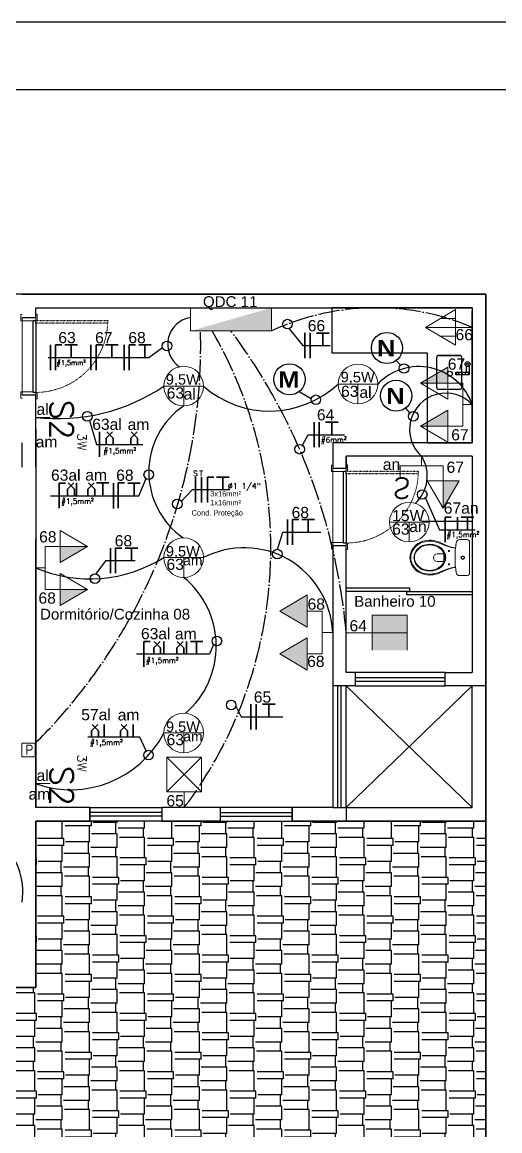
# Model space of a CAD drawing. Header units: millimetres. Extents: x 32721 to 70403, y 1490 to 13922.
# Drawn here: x 36650 to 37181, y 4714 to 5945 of the extents above; entities that cross this region are included whole.
import ezdxf
from ezdxf.enums import TextEntityAlignment as Align

# ---------------------------------------------------------------- set-up
doc = ezdxf.new("R2010")
doc.units = ezdxf.units.MM
for name, pattern in [('ACAD_ISO03W100', [30, 12, -18]), ('ACAD_ISO04W100', [30, 24, -3, 0, -3]), ('DASHDOT', [1, 0.5, -0.25, 0, -0.25])]:
    doc.linetypes.add(name, pattern=pattern)
for name, color, linetype in [('005', 9, 'Continuous'), ('08', 8, 'Continuous'), ('COMODOS', 50, 'Continuous'), ('EJEL25170TP', 1, 'DASHDOT'), ('VIEWPORT', 10, 'Continuous')]:
    doc.layers.add(name, color=color, linetype=linetype)
for name, color, linetype, lineweight in [('A-DOOR', 9, 'Continuous', 9), ('EJEL05130C', 130, 'Continuous', 30), ('EJEL0550C', 50, 'Continuous', 35), ('EJEL0580C', 80, 'Continuous', 9), ('EJEL09210C', 210, 'Continuous', 9), ('EJEL25170C', 170, 'Continuous', 25), ('EJEL3040C', 40, 'Continuous', 9), ('EJELFORMATO', 170, 'Continuous', 25), ('P-SANR-FIXT', 9, 'Continuous', 18)]:
    doc.layers.add(name, color=color, linetype=linetype, lineweight=lineweight)
doc.styles.add('COTAS', font='arial.ttf', dxfattribs={"height": 12})
doc.styles.add('M_abG50', font='', dxfattribs={"width": 1.1, "height": 0.13})
doc.styles.add('PADRÃO', font='', dxfattribs={"height": 0.2})
doc.styles.add('ROMANS', font='romans.shx')
doc.styles.add('ROMANSI', font='RomanS')
doc.styles.add('SR60', font='simplex', dxfattribs={"height": 0.15})
doc.styles.add('SR80', font='SIMPLEX', dxfattribs={"height": 0.1})
doc.styles.get('M_abG50').set_extended_font_data('Arial Black')
doc.styles.get('PADRÃO').set_extended_font_data('AvantGarde Bk BT')

# ---------------------------------------------------------------- blocks, each defined once
blk = doc.blocks.new('Bacia Sanitária - Caixa Acoplada-736075-Planta Baixa Térreo')
at = {"layer": 'P-SANR-FIXT'}
for p, q in [((-46, 446), (-18, 382)), ((-18, 382), (-46, 446)), ((-4, 360), (-42, 462)), ((82, 468), (82, 396)), ((82, 396), (82, 392)), ((168, 396), (168, 468)), ((168, 392), (168, 396)), ((292, 462), (254, 360)), ((268, 382), (296, 447)), ((268, 382), (296, 445)), ((-75, 215), (-75, 139)), ((-75, 215), (-75, 139)), ((325, 139), (325, 215)), ((325, 139), (325, 215)), ((-45, 110), (295, 110)), ((-45, 110), (295, 110))]:
    blk.add_line(p, q, dxfattribs=at)
for centre, radius, start, end in [((142, 569), 207, 119.8934, 162.9037), ((142, 569), 207, 119.8934, 162.9037), ((142, 569), 197, 117.6683, 162.9037), ((125, 599), 173, 89.9999, 119.8345), ((125, 599), 173, 89.9999, 119.8345), ((125, 599), 163, 89.9999, 117.1336), ((125, 599), 173, 60.1403, 90.0001), ((125, 599), 173, 60.1403, 90.0001), ((125, 599), 163, 62.8643, 90.0001), ((108, 569), 197, 17.096, 62.33), ((108, 569), 207, 17.0964, 60.0857), ((108, 569), 207, 17.0964, 60.0857), ((199, 551), 267, 162.9037, 203.3677), ((199, 551), 267, 162.9037, 203.4156), ((199, 551), 257, 162.9037, 200.3748), ((199, 551), 222, 162.9038, 204.386), ((181, 555), 197, 159.8293, 214.7002), ((142, 569), 163, 120.1119, 162.9038), ((142, 569), 157, 120.1036, 159.8293), ((125, 599), 128, 89.9999, 120.0915), ((125, 599), 122, 89.9999, 120.0799), ((125, 599), 128, 60.0615, 90.0001), ((125, 599), 122, 60.1319, 90.0001), ((108, 569), 157, 20.1697, 60.0616), ((108, 569), 163, 17.0964, 60.0087), ((69, 555), 197, 325.2993, 20.1697), ((51, 551), 222, 335.6141, 17.0964), ((51, 551), 257, 339.6252, 17.096), ((51, 551), 267, 336.5877, 17.0964), ((51, 551), 267, 336.5877, 17.0964), ((125, 468), 42.6, 90, 180), ((125, 468), 42.6, 0.2707, 90.0001), ((-471, 187), 494, 9.1619, 23.2779), ((-471, 187), 494, 9.1619, 23.2779), ((132, 521), 148, 204.386, 254.5002), ((132, 521), 138, 214.7002, 254.4981), ((125, 987), 592, 265.8745, 270), ((125, 497), 123, 254.5002, 270), ((125, 497), 113, 254.4981, 270.0003), ((125, 987), 592, 270, 274.1255), ((125, 497), 113, 270, 285.5011), ((125, 497), 123, 269.9999, 285.5003), ((118, 521), 138, 285.5011, 291.2111), ((118, 521), 148, 285.5003, 335.6141), ((118, 521), 138, 291.2111, 325.2993), ((721, 187), 494, 156.7225, 170.8381), ((721, 187), 494, 156.7225, 170.8381), ((-32, 215), 43.2, 99.0149, 179.4935), ((-32, 215), 43.2, 99.0149, 179.4935), ((125, -711), 982, 89.9988, 99.5752), ((125, -711), 982, 96.3826, 99.5752), ((-471, 187), 499, 9.1306, 20.3751), ((51, 338), 6.91, 90, 270), ((51, 338), 6.91, 270, 90), ((125, -711), 982, 80.4248, 90.0012), ((199, 338), 6.91, 90, 270), ((199, 338), 6.91, 270, 90), ((721, 187), 499, 159.6251, 170.8694), ((125, -711), 982, 80.4248, 83.6174), ((282, 215), 43.2, 0.4859, 80.9851), ((282, 215), 43.2, 0.4859, 80.9851), ((-46, 139), 29.3, 180.6996, 271.3234), ((-46, 139), 29.3, 180.6996, 271.3234), ((125, 185), 20.2, 90, 270), ((125, 185), 15.3, 90, 270), ((125, 185), 15.3, 267.6108, 90), ((125, 185), 20.2, 270, 90), ((296, 139), 29.3, 268.6766, 359.3223), ((296, 139), 29.3, 268.6766, 359.3223)]:
    blk.add_arc(centre, radius, start, end, dxfattribs=at)
blk = doc.blocks.new('Porta de madeira - 80x240cm 2-909150-Planta Baixa Térreo')
at = {"layer": 'A-DOOR', "lineweight": 18}
for p, q in [((-520, 122), (-520, 107)), ((-450, 122), (-520, 122)), ((-485, 107), (-450, 107)), ((-450, 107), (-485, 107)), ((-450, 107), (-450, 122)), ((-450, -13), (-450, 107)), ((340, 107), (-450, 107)), ((410, 122), (340, 122)), ((340, 122), (340, 107)), ((340, 107), (375, 107)), ((375, 107), (340, 107)), ((340, 107), (340, -13)), ((410, 107), (410, 122)), ((-525, -43), (-525, -58)), ((-525, -58), (-455, -58)), ((-455, -43), (-485, -43)), ((-485, -43), (-455, -43)), ((-455, -43), (-455, -13)), ((-455, -13), (-450, -13)), ((340, -13), (345, -13)), ((345, -13), (345, -43)), ((375, -43), (345, -43)), ((345, -43), (345, -58)), ((345, -43), (375, -43)), ((345, -58), (415, -58)), ((415, -58), (415, -43))]:
    blk.add_line(p, q, dxfattribs=at)
at = {"layer": 'A-DOOR', "lineweight": 25}
for p, q in [((345, -13), (-455, -13)), ((-455, -13), (-455, -43)), ((-425, -43), (-455, -43)), ((-425, -43), (345, -43)), ((345, -43), (345, -13))]:
    blk.add_line(p, q, dxfattribs=at)
at = {"layer": 'A-DOOR', "linetype": 'ACAD_ISO03W100', "lineweight": 25, "ltscale": 0.1}
for p, q in [((-455, -43), (-455, -843)), ((-425, -843), (-425, -43)), ((-455, -843), (-425, -843))]:
    blk.add_line(p, q, dxfattribs=at)
at = {"layer": 'A-DOOR', "linetype": 'ACAD_ISO03W100', "lineweight": 18, "ltscale": 0.1}
blk.add_arc((-455, -43), 800, 272.1491, 0, dxfattribs=at)
blk = doc.blocks.new('A$C4F674D86')
at = {"layer": 'EJEL0580C'}
for p, q in [((16.16, 0), (-16.16, 0)), ((16.16, 0), (-16.16, 0)), ((0, 0), (0, -16.16)), ((0, -16.16), (0, 0)), ((0, 0), (16.16, 0)), ((0, 0), (0, -16.16)), ((0, -16.16), (0, 0)), ((0, 0), (16.16, 0))]:
    blk.add_line(p, q, dxfattribs=at)
blk.add_circle((0, 0), 16.16, dxfattribs=at)
blk.add_circle((0, 0), 16.16, dxfattribs=at)
blk = doc.blocks.new('tomada e int')
at = {"layer": 'EJEL0580C'}
h = blk.add_hatch(color=256, dxfattribs=at)
h.dxf.hatch_style = 1
h.paths.add_polyline_path([(2009.6, 3072.4), (2009.6, 3090.2), (1979.4, 3072.4)])
for p, q in [((1979.4, 3072.4), (2009.6, 3090.2)), ((2009.6, 3054.5), (2009.6, 3090.2)), ((2009.6, 3054.5), (1979.4, 3072.4)), ((2009.6, 3072.4), (1979.4, 3072.4)), ((2009.6, 3072.4), (2026.4, 3072.4)), ((2009.6, 3072.4), (2009.6, 3054.5)), ((2026.4, 3024.7), (2026.4, 3072.4)), ((2026.4, 3072.4), (2026.4, 3048.5)), ((2026.4, 3048.5), (2036.8, 3048.5)), ((2012.4, 3024.7), (2026.4, 3024.7))]:
    blk.add_line(p, q, dxfattribs=at)
at = {"layer": 'EJEL0580C', "style": 'SR80'}
blk.add_text('S', height=22.3, rotation=90, dxfattribs=at).set_placement((2012.4, 3016.9))
blk = doc.blocks.new('A$C3D7A1D48')
at = {"layer": 'EJEL0580C'}
blk.add_line((6.6, 0), (-6.6, 0), dxfattribs=at)
at = {"layer": 'EJEL0580C', "style": 'SR80'}
blk.add_text('S2', height=21.16, rotation=270, dxfattribs=at).set_placement((6.6, 16.1))
blk = doc.blocks.new('s2 3w')
at = {"layer": 'EJEL0580C', "xscale": 1.21732736314486, "yscale": 1.21732736314486, "zscale": 1.21732736314486}
blk.add_blockref('A$C3D7A1D48', (2289.9, 2240.1), dxfattribs=at)
at = {"layer": 'EJEL0580C', "style": 'SR60'}
blk.add_text('3W', height=10.3, rotation=270, dxfattribs=at).set_placement((2328.2, 2222.6))
blk = doc.blocks.new('A$C51C8040F')
at = {"layer": 'EJEL0580C'}
h = blk.add_hatch(color=256, dxfattribs=at)
h.dxf.hatch_style = 1
h.paths.add_polyline_path([(0, -16.9), (28.7, 0), (0, 16.9)])
for p, q in [((0, 0), (0, 16.9)), ((0, 16.9), (0, -16.9)), ((0, 16.9), (28.7, 0)), ((0, 0), (-15.9, 0)), ((28.7, 0), (0, -16.9))]:
    blk.add_line(p, q, dxfattribs=at)
blk = doc.blocks.new('tv 2 altas')
at = {"layer": 'EJEL0580C'}
for p, q in [((-37.6, 2842.2), (10, 2842.2)), ((10, 2842.2), (-13.8, 2842.2)), ((-13.8, 2842.2), (-13.8, 2830.6))]:
    blk.add_line(p, q, dxfattribs=at)
at = {"layer": 'EJEL0580C', "xscale": 1.059979705887933, "yscale": 1.059979705887933, "zscale": 1.059979705887933, "rotation": 90}
for p in [(-37.6, 2859), (10, 2859)]:
    blk.add_blockref('A$C51C8040F', p, dxfattribs=at)
blk = doc.blocks.new('tomada dupla media 01')
at = {"layer": 'EJEL0580C'}
h = blk.add_hatch(color=256, dxfattribs=at)
h.dxf.hatch_style = 1
h.paths.add_polyline_path([(1921.4, 2677.1), (1903.5, 2677.1), (1921.4, 2646.8)])
h = blk.add_hatch(color=256, dxfattribs=at)
h.dxf.hatch_style = 1
h.paths.add_polyline_path([(1969.1, 2677.1), (1951.2, 2677.1), (1969.1, 2646.8)])
for p, q in [((1945.2, 2693.8), (1945.2, 2704.2)), ((1969.1, 2693.8), (1921.4, 2693.8)), ((1921.4, 2693.8), (1945.2, 2693.8)), ((1921.4, 2677.1), (1921.4, 2693.8)), ((1969.1, 2677.1), (1969.1, 2693.8)), ((1939.2, 2677.1), (1903.5, 2677.1)), ((1921.4, 2646.8), (1903.5, 2677.1)), ((1921.4, 2677.1), (1939.2, 2677.1)), ((1939.2, 2677.1), (1921.4, 2646.8)), ((1921.4, 2677.1), (1921.4, 2646.8)), ((1986.9, 2677.1), (1951.2, 2677.1)), ((1969.1, 2646.8), (1951.2, 2677.1)), ((1969.1, 2677.1), (1986.9, 2677.1)), ((1986.9, 2677.1), (1969.1, 2646.8)), ((1969.1, 2677.1), (1969.1, 2646.8))]:
    blk.add_line(p, q, dxfattribs=at)
blk = doc.blocks.new('A$C1FA829F1')
at = {"layer": 'EJEL0580C'}
for p, q in [((0, 0), (0, 16.9)), ((0, 16.9), (0, -16.9)), ((0, 16.9), (28.7, 0)), ((0, 0), (-15.9, 0)), ((0, 8.5), (14.3, 8.5)), ((28.7, 0), (0, -16.9)), ((0, 0), (28.7, 0)), ((0, -8.5), (14.3, -8.5))]:
    blk.add_line(p, q, dxfattribs=at)
blk = doc.blocks.new('A$C0AE3526C')
at = {"layer": 'EJEL0580C'}
h = blk.add_hatch(color=256, dxfattribs=at)
h.dxf.hatch_style = 1
h.paths.add_polyline_path([(47.6, 15.9), (15.9, 15.9), (15.9, -15.9), (47.6, -15.9)])
h = blk.add_hatch(color=256, dxfattribs=at)
h.dxf.hatch_style = 1
h.paths.add_polyline_path([(47.6, -15.9), (47.6, 0), (15.9, 0), (15.9, -15.9)])
for p, q in [((15.9, 15.9), (47.6, 15.9)), ((15.9, -15.9), (15.9, 15.9)), ((15.9, -15.9), (15.9, 15.9)), ((47.6, -15.9), (47.6, 15.9)), ((47.6, -15.9), (47.6, 15.9)), ((-7.9, 0), (47.6, 0)), ((0, 0), (47.6, 0))]:
    blk.add_line(p, q, dxfattribs=at)
blk = doc.blocks.new('A$C15267267')
at = {"layer": 'EJEL0580C'}
for p, q in [((-37, -21.2), (-37, 0)), ((37, 0), (-37, 0)), ((37, -21.2), (37, 0)), ((37, -21.2), (-37, -21.2))]:
    blk.add_line(p, q, dxfattribs=at)
blk.add_solid([(37, 0), (37, -21.2), (-37, -21.2)], dxfattribs=at)
blk = doc.blocks.new('A$C45B0798E')
at = {"layer": 'EJEL0580C'}
for p, q in [((-15.9, -15.9), (-15.9, 15.9)), ((-15.9, 15.9), (15.9, 15.9)), ((15.9, -15.9), (15.9, 15.9)), ((-26.9, 0), (-30.2, 0)), ((-15.9, 0), (-26.9, 0)), ((-15.9, -15.9), (15.9, -15.9))]:
    blk.add_line(p, q, dxfattribs=at)
at = {"layer": 'EJEL0580C', "ltscale": 0.015}
for p, q in [((-15.9, -15.9), (15.9, 15.9)), ((-15.9, 15.9), (15.9, -15.9))]:
    blk.add_line(p, q, dxfattribs=at)
blk = doc.blocks.new('A$C71E37391')
at = {"layer": 'EJEL0550C', "ltscale": 0.015}
for p, q in [((7, 14), (-7, 14)), ((0, 0), (0, 14))]:
    blk.add_line(p, q, dxfattribs=at)
blk = doc.blocks.new('A$C1116134A')
at = {"layer": 'EJEL0550C', "ltscale": 0.015}
for p, q in [((0, -14), (0, 14)), ((0, 14), (7, 14))]:
    blk.add_line(p, q, dxfattribs=at)
blk = doc.blocks.new('A$C33D512FD')
at = {"layer": 'EJEL0550C', "ltscale": 0.015}
for p, q in [((-3.8, 7), (3.3, 14)), ((3.8, 7), (-3.3, 14)), ((-3.8, 0), (-3.8, 7)), ((3.8, 0), (3.8, 7))]:
    blk.add_line(p, q, dxfattribs=at)
blk = doc.blocks.new('A$C4247474B')
at = {"layer": 'EJEL0580C'}
for p, q in [((0, 0), (31.7, 0)), ((0, 0), (0, -31.7)), ((31.7, 0), (31.7, -31.7)), ((0, -31.7), (31.7, -31.7))]:
    blk.add_line(p, q, dxfattribs=at)
at = {"layer": 'EJEL0580C', "style": 'SR80'}
blk.add_text('P', height=21.2, rotation=270, dxfattribs=at).set_placement((5.5, -8.3))

msp = doc.modelspace()

# ---------------------------------------------------------------- hatches: boundary and pattern name
at = {"layer": '08'}
h = msp.add_hatch(dxfattribs=at)
h.set_pattern_fill('AR-RSHKE', color=256, scale=0.1, angle=90)
h.set_pattern_definition([(90, (-84493.578, -81460.934), (-30.48, 64.77), [15.24, -12.7, 17.78, -7.62, 22.86, -10.16]), (90, (-84494.848, -81445.694), (-30.48, 64.77), [12.7, -48.26, 10.16, -15.24]), (90, (-84491.673, -81415.214), (-30.48, 64.77), [7.62, -78.74]), (180, (-84493.578, -81460.934), (-30.48, -21.59), [29.21, -92.71]), (180, (-84493.578, -81445.694), (-30.48, -21.59), [28.575, -93.345]), (180, (-84493.578, -81432.994), (-30.48, -21.59), [26.67, -95.25]), (180, (-84491.673, -81415.214), (-30.48, -21.59), [29.21, -92.71]), (180, (-84491.673, -81407.594), (-30.48, -21.59), [29.21, -92.71]), (180, (-84493.578, -81384.734), (-30.48, -21.59), [27.94, -93.98])])
h.paths.add_polyline_path([(37165.5, 5058.2), (37165.5, 4688.2), (36650.5, 4688.2), (36650.5, 4673.2), (36545.5, 4673.2), (36545.5, 4873.2), (36665.5, 4873.2), (36665.5, 5058.2), (37010.5, 5058.2)])

# ---------------------------------------------------------------- linework, layer by layer
at = {"layer": '005'}
for p, q in [((37110.9, 5573.1), (37110.9, 5539.8)), ((37110.9, 5573.1), (37110.9, 5539.8)), ((37136.7, 5575.3), (37113.1, 5575.3)), ((37113.1, 5575.3), (37136.7, 5575.3)), ((37136.7, 5575.3), (37113.1, 5575.3)), ((37113.1, 5575.3), (37136.7, 5575.3)), ((37138.9, 5556.6), (37138.9, 5573.1)), ((37138.9, 5556.6), (37138.9, 5573.1)), ((37132.2, 5556.6), (37146.9, 5556.6)), ((37132.2, 5553.7), (37132.2, 5556.6)), ((37132.2, 5556.6), (37146.9, 5556.6)), ((37132.2, 5553.7), (37132.2, 5556.6)), ((37146.9, 5553.7), (37132.2, 5553.7)), ((37146.9, 5553.7), (37132.2, 5553.7)), ((37133.3, 5553.7), (37133.3, 5556.6)), ((37133.3, 5553.7), (37133.3, 5556.6)), ((37135.4, 5553.7), (37135.4, 5556.6)), ((37135.4, 5553.7), (37135.4, 5556.6)), ((37138.7, 5553.7), (37138.7, 5556.6)), ((37138.7, 5553.7), (37138.7, 5556.6)), ((37138.9, 5539.8), (37138.9, 5553.7)), ((37138.9, 5539.8), (37138.9, 5553.7)), ((37139.4, 5556.6), (37139.4, 5553.7)), ((37139.4, 5556.6), (37139.4, 5553.7)), ((37142.7, 5556.6), (37142.7, 5553.7)), ((37142.7, 5556.6), (37142.7, 5553.7)), ((37143.6, 5563.3), (37143.6, 5556.6)), ((37145.8, 5556.6), (37145.8, 5553.7)), ((37146.9, 5563.3), (37146.9, 5553.7)), ((37113.1, 5537.7), (37136.7, 5537.7)), ((37113.1, 5537.7), (37136.7, 5537.7)), ((37094.2, 5391.3), (37150.5, 5391.3))]:
    msp.add_line(p, q, dxfattribs=at)
at = {"layer": '005', "color": 251}
msp.add_line((37150.5, 5208.2), (37010.5, 5073.2), dxfattribs=at)
at = {"layer": '005'}
msp.add_lwpolyline([(37150.5, 5628.2), (36994.3, 5628.2), (36994.3, 5578.2), (37100.5, 5578.2), (37100.5, 5478.2), (37150.5, 5478.2), (37150.5, 5624.4)], dxfattribs=at)
for points in [[(37010.5, 5313.2), (37010.5, 5317.1), (37080.7, 5317.1), (37080.7, 5313.2)], [(37150.5, 5313.2), (37150.5, 5309.4), (37077.8, 5309.4), (37077.8, 5313.2)]]:
    msp.add_lwpolyline(points, close=True, dxfattribs=at)
for centre, radius in [((37145.2, 5565.6), 2.79), ((37145.2, 5565.6), 2.79), ((37145.2, 5565.6), 1.17), ((37125.6, 5554.9), 2.79), ((37125.6, 5554.9), 2.79)]:
    msp.add_circle(centre, radius, dxfattribs=at)
for centre, start, end in [((37113.1, 5573.1), 90, 180), ((37113.1, 5573.1), 90, 180), ((37136.7, 5573.1), 0, 90), ((37136.7, 5573.1), 0, 90), ((37113.1, 5539.8), 180, 270), ((37113.1, 5539.8), 180, 270), ((37136.7, 5539.8), 270, 0), ((37136.7, 5539.8), 270, 0)]:
    msp.add_arc(centre, 2.16, start, end, dxfattribs=at)
at = {"layer": '08'}
for p, q in [((36650.5, 5643.2), (37165.5, 5643.2)), ((37165.5, 5643.2), (37165.5, 5208.2)), ((36665.5, 5617.2), (36665.5, 5628.2)), ((36665.5, 5628.2), (37150.5, 5628.2)), ((37150.5, 5628.2), (37150.5, 5478.2)), ((37110.9, 5573.1), (37110.9, 5539.8)), ((37110.9, 5573.1), (37110.9, 5539.8)), ((37136.7, 5575.3), (37113.1, 5575.3)), ((37113.1, 5575.3), (37136.7, 5575.3)), ((37136.7, 5575.3), (37113.1, 5575.3)), ((37113.1, 5575.3), (37136.7, 5575.3)), ((37138.9, 5556.6), (37138.9, 5573.1)), ((37138.9, 5556.6), (37138.9, 5573.1)), ((37132.2, 5556.6), (37146.9, 5556.6)), ((37132.2, 5553.7), (37132.2, 5556.6)), ((37132.2, 5556.6), (37146.9, 5556.6)), ((37132.2, 5553.7), (37132.2, 5556.6)), ((37146.9, 5553.7), (37132.2, 5553.7)), ((37146.9, 5553.7), (37132.2, 5553.7)), ((37133.3, 5553.7), (37133.3, 5556.6)), ((37133.3, 5553.7), (37133.3, 5556.6)), ((37135.4, 5553.7), (37135.4, 5556.6)), ((37135.4, 5553.7), (37135.4, 5556.6)), ((37138.7, 5553.7), (37138.7, 5556.6)), ((37138.7, 5553.7), (37138.7, 5556.6)), ((37138.9, 5539.8), (37138.9, 5553.7)), ((37138.9, 5539.8), (37138.9, 5553.7)), ((37139.4, 5556.6), (37139.4, 5553.7)), ((37139.4, 5556.6), (37139.4, 5553.7)), ((37142.7, 5556.6), (37142.7, 5553.7)), ((37142.7, 5556.6), (37142.7, 5553.7)), ((37143.6, 5563.3), (37143.6, 5556.6)), ((37145.8, 5556.6), (37145.8, 5553.7)), ((37146.9, 5563.3), (37146.9, 5553.7)), ((36665.5, 5451.2), (36665.5, 5531.2)), ((37113.1, 5537.7), (37136.7, 5537.7)), ((37113.1, 5537.7), (37136.7, 5537.7)), ((36665.5, 5493.2), (36665.5, 5073.2)), ((36650.5, 5451.2), (36650.5, 5478.2)), ((37150.5, 5478.2), (36995.5, 5478.2)), ((36995.5, 5478.2), (36995.5, 5449.9)), ((36995.5, 5478.2), (36995.5, 5449.9)), ((37010.5, 5463.2), (37010.5, 5449.9)), ((37010.5, 5449.9), (37010.5, 5463.2)), ((37150.5, 5463.2), (37010.5, 5463.2)), ((37150.5, 5463.2), (37150.5, 5223.2)), ((36665.5, 5073.2), (36665.5, 5371.2)), ((36995.5, 5363.9), (36995.5, 5208.2)), ((37010.5, 5223.2), (37010.5, 5363.9)), ((37020.5, 5223.2), (37010.5, 5223.2)), ((37020.5, 5223.2), (37020.5, 5208.2)), ((37120.5, 5223.2), (37020.5, 5223.2)), ((37120.5, 5223.2), (37150.5, 5223.2)), ((37120.5, 5208.2), (37120.5, 5223.2)), ((37020.5, 5208.2), (36995.5, 5208.2)), ((36995.5, 5208.2), (36995.5, 5073.2)), ((37010.5, 5073.2), (37010.5, 5208.2)), ((37010.5, 5208.2), (37150.5, 5073.2)), ((37020.5, 5208.2), (37120.5, 5208.2)), ((37165.5, 5208.2), (37120.5, 5208.2)), ((37150.5, 5073.2), (37150.5, 5208.2)), ((37165.5, 5208.2), (37165.5, 5058.2)), ((36725.5, 5073.2), (36665.5, 5073.2)), ((36725.5, 5073.2), (36725.5, 5058.2)), ((36725.5, 5058.2), (36725.5, 5073.2)), ((36725.5, 5073.2), (36805.5, 5073.2)), ((36870.5, 5073.2), (36805.5, 5073.2)), ((36870.5, 5073.2), (36805.5, 5073.2)), ((36805.5, 5073.2), (36805.5, 5058.2)), ((36870.5, 5073.2), (36870.5, 5058.2)), ((36950.5, 5073.2), (36870.5, 5073.2)), ((36995.5, 5073.2), (36950.5, 5073.2)), ((36950.5, 5073.2), (36950.5, 5058.2)), ((36950.5, 5058.2), (36950.5, 5073.2)), ((36995.5, 5073.2), (37010.5, 5073.2)), ((37010.5, 5073.2), (37010.5, 5058.2)), ((37010.5, 5073.2), (37150.5, 5073.2)), ((36725.5, 5058.2), (36665.5, 5058.2)), ((36665.5, 5058.2), (36665.5, 4873.2)), ((36805.5, 5058.2), (36725.5, 5058.2)), ((36870.5, 5058.2), (36805.5, 5058.2)), ((36870.5, 5058.2), (36805.5, 5058.2)), ((36870.5, 5058.2), (36950.5, 5058.2)), ((37010.5, 5058.2), (36950.5, 5058.2)), ((37165.5, 5058.2), (37010.5, 5058.2)), ((36665.5, 4873.2), (36465.6, 4873.2))]:
    msp.add_line(p, q, dxfattribs=at)
at = {"layer": '08', "ltscale": 0.9}
for p, q in [((36650.5, 5617.2), (36665.5, 5617.2)), ((36665.5, 5531.2), (36650.5, 5531.2)), ((36995.5, 5449.9), (37010.5, 5449.9)), ((37010.5, 5363.9), (36995.5, 5363.9))]:
    msp.add_line(p, q, dxfattribs=at)
at = {"layer": '08', "color": 9}
for p, q in [((37001, 5073.2), (37001, 5208.2)), ((37005, 5073.2), (37005, 5208.2)), ((37020.5, 5217.7), (37120.5, 5217.7)), ((37020.5, 5213.7), (37120.5, 5213.7)), ((36805.5, 5067.7), (36725.5, 5067.7)), ((36805.5, 5063.7), (36725.5, 5063.7)), ((36870.5, 5067.7), (36950.5, 5067.7)), ((36870.5, 5063.7), (36950.5, 5063.7))]:
    msp.add_line(p, q, dxfattribs=at)
at = {"layer": '08'}
msp.add_lwpolyline([(35165.5, 3643.2), (37165.5, 3643.2), (37165.5, 5643.2), (35165.5, 5643.2)], close=True, dxfattribs=at)
for points in [[(36950.5, 5058.2), (37010.5, 5058.2), (37010.5, 5058.2), (37165.5, 5058.2), (37165.5, 4688.2), (36650.5, 4688.2), (36650.5, 4673.2), (36545.5, 4673.2), (36545.5, 4873.2), (36665.5, 4873.2), (36665.5, 5058.2), (36725.5, 5058.2)], [(36805.5, 5058.2), (36870.5, 5058.2)], [(36805.5, 5058.2), (36870.5, 5058.2)]]:
    msp.add_lwpolyline(points, dxfattribs=at)
for centre, radius in [((37145.2, 5565.6), 2.79), ((37145.2, 5565.6), 2.79), ((37145.2, 5565.6), 1.17), ((37125.6, 5554.9), 2.79), ((37125.6, 5554.9), 2.79)]:
    msp.add_circle(centre, radius, dxfattribs=at)
for centre, start, end in [((37113.1, 5573.1), 90, 180), ((37113.1, 5573.1), 90, 180), ((37136.7, 5573.1), 0, 90), ((37136.7, 5573.1), 0, 90), ((37113.1, 5539.8), 180, 270), ((37113.1, 5539.8), 180, 270), ((37136.7, 5539.8), 270, 0), ((37136.7, 5539.8), 270, 0)]:
    msp.add_arc(centre, 2.16, start, end, dxfattribs=at)
at = {"layer": 'EJEL05130C'}
for p, q in [((36947, 5604.9), (36962.3, 5586.1)), ((36791.1, 5573), (36806.4, 5583.9)), ((36962.3, 5586.1), (36992.6, 5586.1)), ((36679.4, 5573), (36791.1, 5573)), ((37066.1, 5569.7), (37070.8, 5564.3)), ((36958.2, 5535.1), (36971.6, 5527.5)), ((37076.3, 5516.7), (37081, 5511.3)), ((36725.4, 5502.9), (36732.9, 5476.5)), ((36961.8, 5475.5), (36968.2, 5487.2)), ((36968.2, 5487.2), (37008.4, 5487.2)), ((36732.9, 5476.5), (36784.5, 5476.5)), ((36738.8, 5476.5), (36783.5, 5476.5)), ((36780.1, 5419.5), (36788.1, 5438.4)), ((36682, 5419.5), (36780.1, 5419.5)), ((36839.4, 5425.9), (36827.2, 5413.1)), ((36881, 5425.9), (36839.4, 5425.9)), ((37098.5, 5416.8), (37114.2, 5381.6)), ((37114.2, 5381.6), (37153.8, 5381.6)), ((36934, 5359.9), (36940.2, 5378.9)), ((36940.2, 5378.9), (36982.2, 5378.9)), ((36732.3, 5332.5), (36743.6, 5347.4)), ((36743.6, 5347.4), (36776, 5347.4)), ((36863.1, 5254.3), (36858.4, 5243.6)), ((36858.4, 5243.6), (36777.5, 5243.6)), ((36887.8, 5185.7), (36893.8, 5173.8)), ((36893.8, 5173.8), (36940.1, 5173.8)), ((36781.3, 5151.5), (36723.3, 5151.5)), ((36788.1, 5136), (36781.3, 5151.5))]:
    msp.add_line(p, q, dxfattribs=at)
at = {"layer": 'EJEL05130C', "ltscale": 0.001}
for centre in [(36945.2, 5610), (36811.4, 5585.8), (37074.7, 5560.7), (36976.7, 5526), (36722.9, 5507.6), (37085, 5507.7), (36958.7, 5471.1), (36791.1, 5442.8), (37094.9, 5420.8), (36822.8, 5410.2), (36933.9, 5354.6), (36731.3, 5327.3), (36866.8, 5258.1), (36882.6, 5187), (36790.8, 5131.4)]:
    msp.add_circle(centre, 5.33, dxfattribs=at)
at = {"layer": 'EJEL05130C'}
for centre in [(37055.7, 5583.5), (36947.5, 5548.7), (37065.9, 5530.5)]:
    msp.add_circle(centre, 17.3, dxfattribs=at)
at = {"layer": 'EJEL0550C', "ltscale": 0.015}
for p, q in [((36964.6, 5572.1), (36964.6, 5600.2)), ((36970.3, 5572.1), (36970.3, 5600.2)), ((36681.8, 5559), (36681.8, 5587)), ((36726.9, 5559), (36726.9, 5587)), ((36763.7, 5559), (36763.7, 5587)), ((36974.7, 5473.2), (36974.7, 5501.2)), ((36980.5, 5473.2), (36980.5, 5501.2)), ((36736.4, 5462.5), (36736.4, 5490.5)), ((36743.9, 5483.5), (36750.9, 5490.5)), ((36743.9, 5476.5), (36743.9, 5483.5)), ((36751.4, 5483.5), (36744.4, 5490.5)), ((36751.4, 5476.5), (36751.4, 5483.5)), ((36771.1, 5483.5), (36778.1, 5490.5)), ((36771.1, 5476.5), (36771.1, 5483.5)), ((36778.6, 5483.5), (36771.6, 5490.5)), ((36778.6, 5476.5), (36778.6, 5483.5)), ((36710.9, 5419.6), (36710.9, 5433.6)), ((36752.1, 5405.4), (36752.1, 5433.5)), ((36843, 5411.9), (36843, 5440)), ((36849.5, 5411.9), (36849.5, 5440)), ((36945.1, 5364.8), (36945.1, 5392.9)), ((37120.2, 5367.7), (37120.2, 5395.8)), ((37120.2, 5395.8), (37127.2, 5395.8)), ((37134, 5381.6), (37134, 5395.7)), ((37152.3, 5395.7), (37138.3, 5395.7)), ((37145.3, 5381.6), (37145.3, 5395.7)), ((37145.3, 5395.7), (37152.3, 5395.7)), ((36748.6, 5333.4), (36748.6, 5361.4)), ((36808, 5243.6), (36808, 5257.7)), ((36832.9, 5243.6), (36832.9, 5257.7)), ((36904.6, 5159.7), (36904.6, 5187.8)), ((36910.4, 5159.7), (36910.4, 5187.8)), ((36741.6, 5151.5), (36741.6, 5165.5)), ((36773.8, 5151.5), (36773.8, 5165.5))]:
    msp.add_line(p, q, dxfattribs=at)
at = {"layer": 'EJEL25170C'}
for centre, radius, start, end in [((36842.3, 5587.6), 30.2, 99.3084, 235.4071), ((37090.9, 5499.8), 63.1, 19.2827, 136.1488), ((36689.7, 5716), 211, 263.4046, 304.0655), ((36925.4, 5624.9), 111.4, 228.692, 313.0236), ((37121.1, 5493.1), 40.2, 43.0764, 228.0598), ((36880.1, 5445.8), 89, 124.3439, 235.1807), ((37059.2, 5441.4), 41.3, 312.7602, 31.8877), ((36897.1, 5263.3), 98.4, 2.4734, 117.368), ((36725.5, 5483.1), 155.9, 247.3482, 301.8835), ((36767.7, 5252.5), 98.4, 310.6794, 50.8348), ((36704.4, 5209.6), 116.6, 250.4716, 332.5751), ((36571.8, 4978.8), 79.4, 352.2754, 104.506)]:
    msp.add_arc(centre, radius, start, end, dxfattribs=at)
at = {"layer": 'EJEL25170TP', "linetype": 'ACAD_ISO04W100'}
for centre, radius, start, end in [((37043.5, 5354.6), 273.6, 66.9772, 115.0665), ((36225.4, 5586.5), 623.4, 314.8611, 1.4649), ((36447.9, 5361.1), 478.8, 323.0344, 30.2647), ((36357.5, 5210), 655.4, 5.0197, 36.7836)]:
    msp.add_arc(centre, radius, start, end, dxfattribs=at)
at = {"layer": 'EJELFORMATO', "color": 7}
msp.add_lwpolyline([(32720.7, 1490.3), (39028.2, 1490.3), (39028.2, 5945.3), (32720.7, 5945.3)], close=True, dxfattribs=at)
at = {"layer": 'EJELFORMATO'}
msp.add_lwpolyline([(38953.2, 1565.3), (38953.2, 5870.3), (32908.2, 5870.3), (32908.2, 1565.3)], close=True, dxfattribs=at)

# ---------------------------------------------------------------- block references
at = {"layer": '005', "ltscale": 0.9, "xscale": -0.1000000000000582, "yscale": 0.1000000000000582, "zscale": 0.1000000000000582}
for p, rotation in [((36661.2, 5568.7), 90), ((37006.2, 5401.4), 89.99999999988889)]:
    msp.add_blockref('Porta de madeira - 80x240cm 2-909150-Planta Baixa Térreo', p, dxfattribs=dict(at, rotation=rotation))
at = {"layer": '005', "xscale": 0.1, "yscale": 0.1, "zscale": 0.1, "rotation": 90}
msp.add_blockref('Bacia Sanitária - Caixa Acoplada-736075-Planta Baixa Térreo', (37158.4, 5338.2), dxfattribs=at)
at = {"layer": 'EJEL0550C'}
for name, p in [('A$C71E37391', (36984.4, 5586.1)), ('A$C1116134A', (36687.5, 5573)), ('A$C71E37391', (36705, 5573)), ('A$C1116134A', (36732.6, 5573)), ('A$C71E37391', (36750.1, 5573)), ('A$C1116134A', (36769.4, 5573)), ('A$C71E37391', (36786.9, 5573)), ('A$C71E37391', (36994.6, 5487.2)), ('A$C1116134A', (36691.7, 5419.5)), ('A$C33D512FD', (36704.7, 5419.6)), ('A$C33D512FD', (36727.3, 5419.6)), ('A$C71E37391', (36739.9, 5419.6)), ('A$C1116134A', (36757, 5419.6)), ('A$C71E37391', (36774.7, 5419.5)), ('A$C1116134A', (36856.5, 5426)), ('A$C71E37391', (36873.5, 5425.9)), ('A$C1116134A', (36950.8, 5378.9)), ('A$C71E37391', (36968.3, 5378.9)), ('A$C1116134A', (36754.3, 5347.4)), ('A$C71E37391', (36771.8, 5347.4)), ('A$C1116134A', (36785.7, 5243.6)), ('A$C33D512FD', (36800.5, 5243.7)), ('A$C33D512FD', (36826.1, 5243.7)), ('A$C71E37391', (36844.3, 5243.6)), ('A$C71E37391', (36924.5, 5173.8)), ('A$C33D512FD', (36731.4, 5151.5)), ('A$C33D512FD', (36763.6, 5151.5))]:
    msp.add_blockref(name, p, dxfattribs=at)
at = {"layer": 'EJEL0580C'}
for name, p, xscale, yscale, zscale in [('A$C15267267', (36882.5, 5628.2), 1.21732736314486, 1.21732736314486, 1.21732736314486), ('A$C4F674D86', (37023.5, 5543.5), 1.361119759999958, 1.361119759999958, 1.361119759999958), ('A$C4F674D86', (36829.9, 5541.2), 1.361119759999958, 1.361119759999958, 1.361119759999958), ('A$C4F674D86', (37080.5, 5390.1), 1.361119759999958, 1.361119759999958, 1.361119759999958), ('A$C4F674D86', (36829.9, 5350.7), 1.361119759999958, 1.361119759999958, 1.361119759999958), ('A$C0AE3526C', (37020.1, 5267.3), 1.21732736314486, 1.21732736314486, 1.21732736314486), ('A$C4F674D86', (36829.9, 5156), 1.361119759999958, 1.361119759999958, 1.361119759999958), ('A$C3D7A1D48', (36673.5, 5099.8), 1.21732736314486, 1.21732736314486, 1.21732736314486)]:
    msp.add_blockref(name, p, dxfattribs=dict(at, xscale=xscale, yscale=yscale, zscale=zscale))
for name, p, xscale, yscale, zscale, rotation in [('A$C1FA829F1', (37131.9, 5606.4), 1.169162141850338, 1.169162141850338, 1.169162141850338, 180), ('A$C45B0798E', (36830.5, 5109.9), 1.21732736314486, 1.21732736314486, 1.21732736314486, 90)]:
    msp.add_blockref(name, p, dxfattribs=dict(at, xscale=xscale, yscale=yscale, zscale=zscale, rotation=rotation))
at = {"layer": 'EJEL09210C', "xscale": 0.4756273539377351, "yscale": 0.4756273539377351, "zscale": 0.4756273539377351, "rotation": 90}
msp.add_blockref('A$C4247474B', (36650, 5129.6), dxfattribs=at)
at = {"layer": 'VIEWPORT'}
for name, p, rotation in [('tomada dupla media 01', (34446.2, 7465.8), 269.9999999999968), ('tomada dupla media 01', (39369.7, 3394), 89.99999999999999), ('tv 2 altas', (39826.1, 5281.3), 89.99999999999999)]:
    msp.add_blockref(name, p, dxfattribs=dict(at, rotation=rotation))
msp.add_blockref('s2 3w', (34383.6, 3266.3), dxfattribs=at)
at = {"layer": 'VIEWPORT', "xscale": -1, "rotation": 270.0000000038935}
msp.add_blockref('tomada e int', (34045.7, 3426.4), dxfattribs=at)

# ---------------------------------------------------------------- texts
at = {"layer": 'COMODOS', "style": 'COTAS'}
for s, p in [('QDC 11', (36851.3, 5629)), ('Banheiro 10', (37019.3, 5296.2)), ('Dormitório/Cozinha 08', (36670.3, 5281.9))]:
    msp.add_text(s, height=12, dxfattribs=at).set_placement(p)
at = {"layer": 'EJEL05130C', "style": 'COTAS'}
for s, height, p in [('66', 12.44, (36967.7, 5602.1)), ('66', 12.44, (37131.9, 5592.1)), ('63', 12.44, (36690.6, 5588.8)), ('67', 12.44, (36731.5, 5588.7)), ('68', 12.44, (36768.4, 5588.8)), ('67', 12.44, (37123.3, 5559.4)), ('9,5W', 11.59, (36810, 5542.8)), ('9,5W', 11.59, (37004.3, 5545.4)), ('63', 12.44, (37004.7, 5529.2)), ('al', 12.44, (37025.1, 5528.1)), ('63', 12.44, (36811, 5527.3)), ('al', 12.44, (36829.9, 5526.2)), ('al', 12.44, (36666.4, 5509.3)), ('64', 12.44, (36977.9, 5503.1)), ('63al', 12.44, (36728.3, 5492.6)), ('am', 12.44, (36767.6, 5492.4)), ('67', 12.44, (37127.1, 5480.9)), ('am', 12.44, (36665.5, 5473.1)), ('an', 12.44, (37051.1, 5448.1)), ('67', 12.44, (37121.9, 5444.9)), ('63al', 12.44, (36682.5, 5436.1)), ('am', 12.44, (36720.6, 5436.3)), ('68', 12.44, (36754.9, 5436)), ('68', 12.44, (36949.8, 5394.6)), ('67an', 12.44, (37118.8, 5399.5)), ('15W', 12.44, (37061.5, 5391.2)), ('68', 12.44, (36669.3, 5367.6)), ('63', 12.44, (37061.5, 5376.2)), ('an', 12.44, (37080.5, 5379.1)), ('68', 12.44, (36753.3, 5363.2)), ('9,5W', 11.59, (36810.1, 5351.9)), ('63', 12.44, (36810.8, 5337.1)), ('am', 11.04, (36829.3, 5342.1)), ('68', 12.44, (36668.6, 5299.6)), ('68', 12.44, (36967.5, 5292.9)), ('64', 12.44, (37014.1, 5268.9)), ('63al', 12.44, (36782.4, 5260.1)), ('am', 12.44, (36820.2, 5259.9)), ('68', 12.44, (36967, 5229.3)), ('65', 12.44, (36907.8, 5189.7)), ('57al', 12.44, (36716.1, 5170.1)), ('am', 12.44, (36756.6, 5169.9)), ('9,5W', 11.59, (36810.2, 5157.2)), ('63', 12.44, (36810.9, 5142.4)), ('am', 11.04, (36829.5, 5146.6)), ('al', 12.44, (36666.5, 5102.7)), ('am', 12.44, (36657.5, 5082)), ('65', 12.44, (36810.7, 5074.5))]:
    msp.add_text(s, height=height, dxfattribs=at).set_placement(p)
at = {"layer": 'EJEL0550C', "color": 2, "style": 'ROMANS'}
for s, height, p in [('#1,5mm²', 5.31, (36688.6, 5564.5)), ('#6mm²', 5.93, (36982.2, 5478.5)), ('#1,5mm²', 5.93, (36740.7, 5466.4)), ('S', 5.93, (36840.4, 5441.3)), ('T', 5.93, (36847.3, 5441.1)), ('#1,5mm²', 5.93, (36693.7, 5410.3)), ('#1,5mm²', 5.93, (37121.9, 5373.3)), ('#1,5mm²', 5.93, (36787.9, 5233.6)), ('#1,5mm²', 5.93, (36725.8, 5142.5))]:
    msp.add_text(s, height=height, dxfattribs=at).set_placement(p)
at = {"layer": 'EJEL0550C', "width": 298.839, "attachment_point": 1, "style": 'PADRÃO'}
for s, insert, char_height in [('3x16mm²\\P1x16mm²', (36859.4, 5424.6), 5.94), (' Cond. Proteção', (36836.4, 5403.4), 5.937)]:
    msp.add_mtext(s, dxfattribs=dict(at, insert=insert, char_height=char_height))
at = {"layer": 'EJEL0580C', "style": 'SR60'}
msp.add_text('3W', height=10.3, rotation=270, dxfattribs=at).set_placement((36711.8, 5132))
at = {"layer": 'EJEL3040C', "style": 'M_abG50'}
for s, p in [('N', (37054.9, 5583.3)), ('M', (36946.7, 5548.5)), ('N', (37065.1, 5530.3))]:
    msp.add_text(s, height=17.8, dxfattribs=at).set_placement(p, align=Align.MIDDLE_CENTER)
at = {"layer": 'EJEL3040C', "style": 'ROMANSI'}
msp.add_text('Ø1 1/4"', height=6.36, dxfattribs=at).set_placement((36878.9, 5427.1))

doc.saveas('drawing.dxf')
